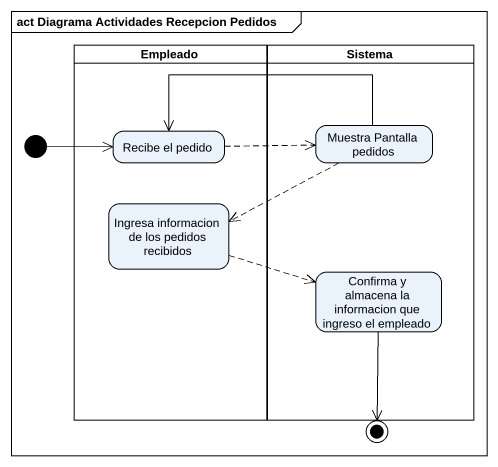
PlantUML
@startuml
mainframe act Diagrama Actividades Recepcion Pedidos
hide empty description
state Empleado <<partition>> {
  state "Recibe el pedido" as Recibe_el_pedido
  state "Ingresa informacion de los pedidos recibidos" as Ingresa_informacion_de_los
}
state Sistema <<partition>> {
  state "Muestra Pantalla pedidos" as Muestra_Pantalla_pedidos
  state "Confirma y almacena la informacion que ingreso el empleado" as Confirma_y_almacena_la
}
state initial1 <<start>>
state final1 <<end>>
initial1 -right-> Recibe_el_pedido
Recibe_el_pedido -right[dashed]-> Muestra_Pantalla_pedidos
Muestra_Pantalla_pedidos -left-> Recibe_el_pedido
Muestra_Pantalla_pedidos -left[dashed]-> Ingresa_informacion_de_los
Ingresa_informacion_de_los -right[dashed]-> Confirma_y_almacena_la
Confirma_y_almacena_la --> final1
@enduml
